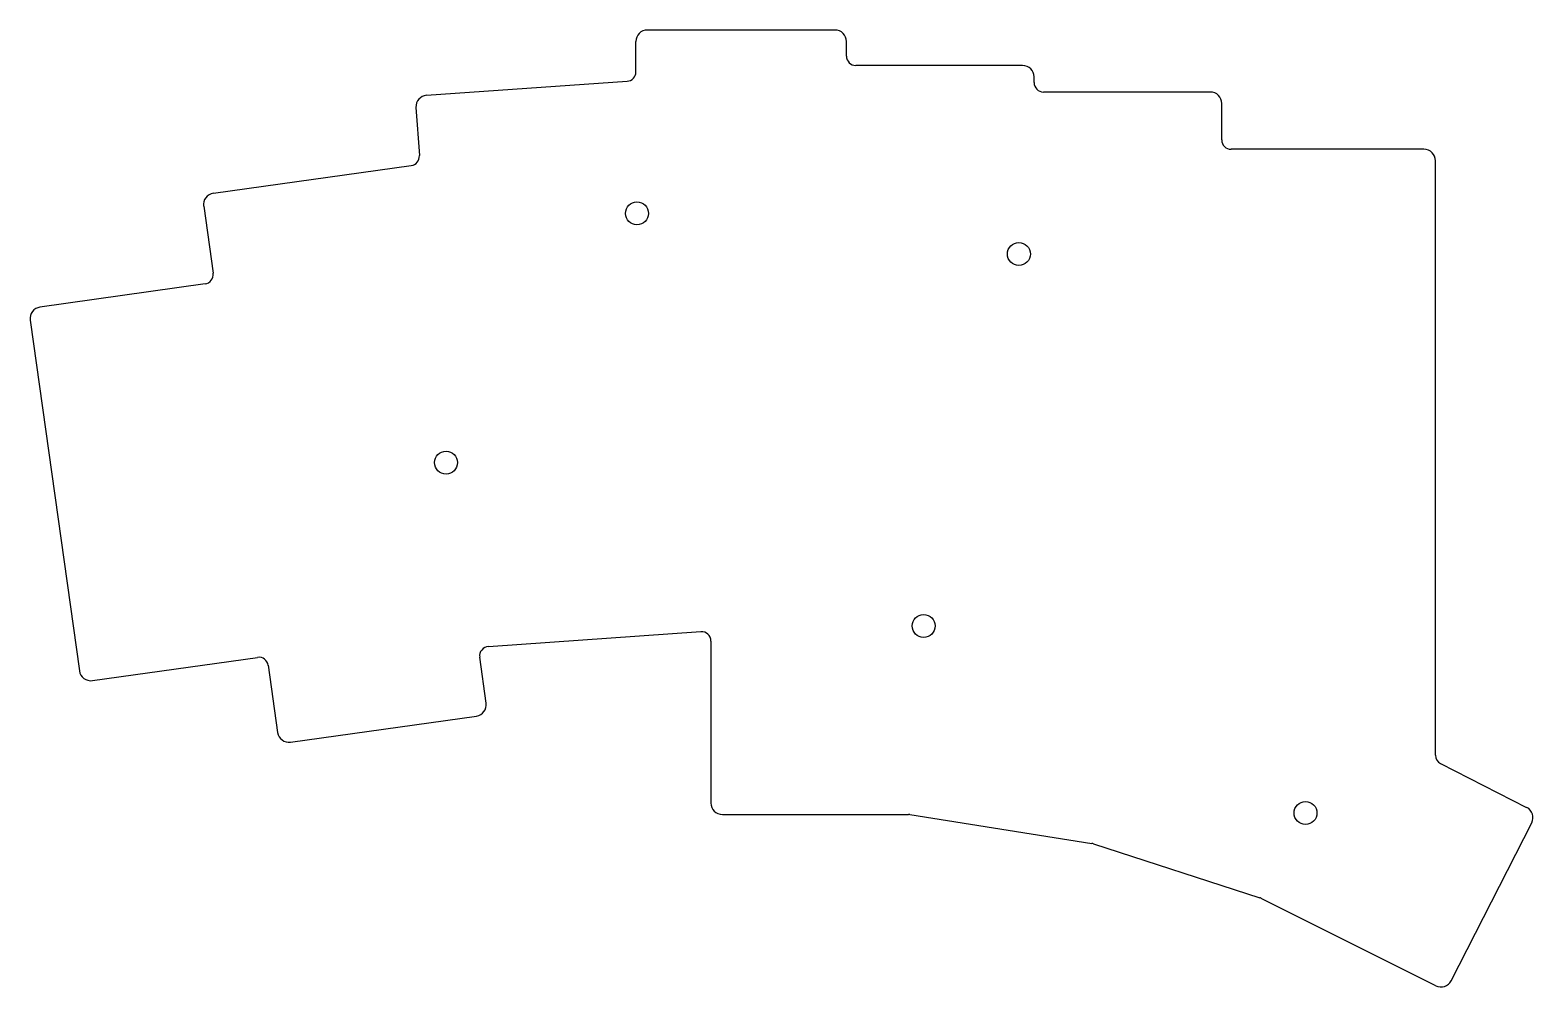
# Model space of a CAD drawing. Header units: millimetres. Extents: x 34 to 178, y -123 to -31.
import ezdxf

# ---------------------------------------------------------------- set-up
doc = ezdxf.new("R2010")
doc.units = ezdxf.units.MM

msp = doc.modelspace()

# ---------------------------------------------------------------- linework, layer by layer
for p, q in [((111.29, -31.48), (93.29, -31.48)), ((92.19, -35.5), (92.19, -32.58)), ((112.39, -33.98), (112.39, -32.58)), ((129.29, -34.88), (113.29, -34.88)), ((130.39, -36.53), (130.39, -35.98)), ((72.11, -37.74), (91.35, -36.4)), ((147.29, -37.43), (131.29, -37.43)), ((71.09, -38.92), (71.42, -43.53)), ((148.39, -42.03), (148.39, -38.53)), ((167.79, -42.93), (149.29, -42.93)), ((51.66, -47.15), (70.64, -44.49)), ((168.89, -101.09), (168.89, -44.03)), ((50.73, -48.4), (51.63, -54.83)), ((50.86, -55.85), (35.02, -58.08)), ((34.08, -59.32), (38.82, -92.99)), ((78.04, -90.66), (98.43, -89.23)), ((99.39, -90.13), (99.39, -105.68)), ((40.06, -93.92), (55.9, -91.7)), ((77.83, -96.09), (77.21, -91.68)), ((56.92, -92.46), (57.82, -98.9)), ((59.07, -99.84), (76.89, -97.33)), ((169.38, -101.89), (177.64, -106.1)), ((100.49, -106.78), (118.33, -106.78)), ((118.48, -106.79), (135.94, -109.56)), ((170.4, -122.74), (178.13, -107.58)), ((136.08, -109.59), (152.05, -114.78)), ((168.93, -123.22), (152.17, -114.83))]:
    msp.add_line(p, q)
for centre in [(92.29, -49.08), (128.93, -52.98), (73.98, -73), (119.79, -88.68), (156.43, -106.64)]:
    msp.add_circle(centre, 1.1)
for centre, radius, start, end in [((93.29, -32.58), 1.1, 90, 180), ((111.29, -32.58), 1.1, 0, 90), ((113.29, -33.98), 0.9, 180, 270), ((91.29, -35.5), 0.9, 274, 360), ((129.29, -35.98), 1.1, 0, 90), ((131.29, -36.53), 0.9, 180, 270), ((147.29, -38.53), 1.1, 0, 90), ((72.19, -38.84), 1.1, 94.0077, 183.9923), ((149.29, -42.03), 0.9, 180, 270), ((167.79, -44.03), 1.1, 0, 90), ((70.52, -43.6), 0.9, 278, 364), ((51.81, -48.24), 1.1, 98, 188), ((50.74, -54.96), 0.9, 278, 368), ((35.17, -59.17), 1.1, 98, 188), ((98.49, -90.13), 0.9, 0, 94), ((78.1, -91.56), 0.9, 94, 188), ((56.03, -92.59), 0.9, 8, 98), ((39.9, -92.84), 1.1, 188, 278), ((76.74, -96.24), 1.1, 278, 368), ((58.91, -98.75), 1.1, 188, 278), ((169.79, -101.09), 0.9, 180, 243), ((100.49, -105.68), 1.1, 180, 270), ((177.15, -107.08), 1.1, 333, 423), ((118.33, -107.68), 0.9, 81, 90), ((135.8, -110.45), 0.9, 72, 81), ((151.77, -115.63), 0.9, 63.4082, 72), ((169.42, -122.24), 1.1, 243.4082, 333)]:
    msp.add_arc(centre, radius, start, end)

doc.saveas('drawing.dxf')
